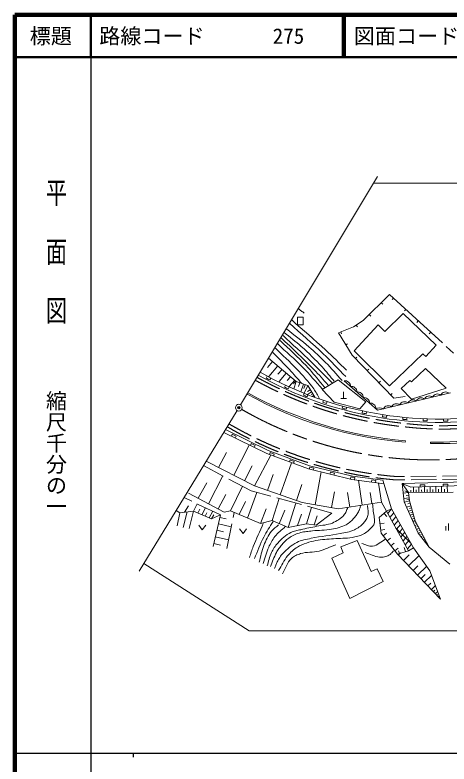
# Model space of a CAD drawing. Units: millimetres, scale not verified. Extents: x 40000 to 680000, y 20000 to 380000.
# Drawn here: x 40000 to 142970, y 202409 to 380000 of the extents above; entities that cross this region are included whole.
import ezdxf
from ezdxf.enums import TextEntityAlignment as Align

# ---------------------------------------------------------------- set-up
doc = ezdxf.new("R2010")
doc.units = ezdxf.units.MM
doc.header["$LTSCALE"] = 1000
doc.header["$PDMODE"] = 32
doc.header["$PDSIZE"] = 500
doc.linetypes.add('CHAIN', pattern=[18.5, 12, -1.5, 3.5, -1.5])
doc.linetypes.add('DASHED', pattern=[7.5, 6, -1.5])
for name, color, linetype, lineweight in [('M-BGD', 7, 'Continuous', 13), ('M-BGD-EXST', 7, 'Continuous', 13), ('M-BMK', 2, 'Continuous', 13), ('M-STR-HTXT', 7, 'Continuous', 13), ('M-TTL', 2, 'Continuous', 140), ('M-TTL-BAND', 7, 'Continuous', 25), ('M-TTL-LINE', 7, 'Continuous', 50)]:
    doc.layers.add(name, color=color, linetype=linetype, lineweight=lineweight)
doc.layers.add('M-OTRS', color=6, linetype='Continuous')
doc.layers.add('M-TTL-TXT', color=7, linetype='Continuous')
doc.styles.add('@ＭＳ ゴシック', font='')
doc.styles.add('ＭＳ ゴシック', font='')
doc.styles.get('@ＭＳ ゴシック').set_extended_font_data('@MS Gothic')
doc.styles.get('ＭＳ ゴシック').set_extended_font_data('MS Gothic')

msp = doc.modelspace()

# ---------------------------------------------------------------- hatches: boundary and pattern name
at = {"layer": 'M-BGD'}
h = msp.add_hatch(dxfattribs=at)
h.set_pattern_fill('USER', color=256, style=0, pattern_type=2)
h.set_pattern_definition([(50, (129324, 262904), (-766.04, 642.79), []), (315, (129324, 262904), (1767.77, 1767.77), [])])
h.paths.add_polyline_path([(129324, 262904), (128142, 262324), (133352, 252988), (134565, 253699)])

# ---------------------------------------------------------------- linework, layer by layer
for p, q in [((122636, 307577), (128874, 313727)), ((128874, 313727), (141407, 302238)), ((129786, 312891), (129448, 312523)), ((126907, 311788), (127258, 311432)), ((132123, 309230), (127713, 304965)), ((139909, 301702), (132123, 309230)), ((132735, 310188), (132397, 309820)), ((107056, 308382), (108345, 308382)), ((107056, 308382), (107056, 306553)), ((108345, 308382), (108345, 306553)), ((120315, 306068), (122636, 307577)), ((124058, 308979), (124410, 308623)), ((135683, 307485), (135345, 307117)), ((107056, 306553), (108345, 306553)), ((116717, 304675), (120315, 306068)), ((126132, 306547), (120503, 300396)), ((120957, 306485), (121230, 306066)), ((127713, 304965), (126132, 306547)), ((120025, 299308), (116717, 304675)), ((117299, 304901), (117480, 304434)), ((138632, 304782), (138294, 304414)), ((118488, 301801), (118914, 302063)), ((120503, 300396), (128859, 292069)), ((137491, 299047), (139909, 301702)), ((142307, 301397), (144062, 299816)), ((100165, 298661), (106708, 293081)), ((129860, 289182), (120025, 299308)), ((120771, 298539), (121130, 298888)), ((128859, 292069), (136751, 299627)), ((136751, 299627), (137491, 299047)), ((101090, 297872), (99885, 296458)), ((102345, 296802), (100205, 294291)), ((103347, 295947), (102385, 294818)), ((104349, 295092), (102640, 293088)), ((123558, 295670), (123917, 296018)), ((134053, 293027), (137404, 296160)), ((137404, 296160), (142263, 291518)), ((99834, 294359), (99600, 293917)), ((100461, 293466), (100691, 293910)), ((105351, 294238), (104605, 293362)), ((106353, 293383), (105076, 291885)), ((106560, 293207), (106098, 292577)), ((106708, 293081), (106119, 291370)), ((106708, 293081), (109449, 292138)), ((112858, 291192), (116674, 293527)), ((116674, 293527), (123231, 288276)), ((125987, 286277), (118066, 293241)), ((126345, 292801), (126704, 293149)), ((131601, 291474), (133704, 293360)), ((133704, 293360), (134053, 293027)), ((104166, 292210), (103956, 291756)), ((104841, 291354), (105046, 291810)), ((107563, 292787), (107254, 291887)), ((108419, 292493), (107788, 290657)), ((108847, 292345), (108496, 291460)), ((109449, 292138), (108612, 290321)), ((109449, 292138), (111110, 289361)), ((134096, 288892), (131601, 291474)), ((142263, 291518), (134096, 288892)), ((108610, 290306), (108426, 289841)), ((109332, 289488), (109511, 289955)), ((110347, 290636), (109358, 290045)), ((110052, 291131), (109365, 290720)), ((110604, 290207), (110276, 290011)), ((110861, 289778), (110537, 289584)), ((115716, 288218), (112858, 291192)), ((117965, 290670), (117965, 289045)), ((143337, 290426), (125987, 286277)), ((129132, 289932), (129491, 290280)), ((132558, 289531), (129860, 289182)), ((113153, 288652), (112995, 288178)), ((113920, 287876), (114072, 288352)), ((121824, 286593), (115716, 288218)), ((117315, 289045), (118615, 289045)), ((123231, 288276), (121824, 286593)), ((117781, 287254), (117650, 286771)), ((118590, 286521), (118716, 287005)), ((122480, 286114), (122376, 285625)), ((123328, 285428), (123427, 285918)), ((127235, 285238), (127158, 284744)), ((128120, 284600), (128191, 285095)), ((132031, 284628), (131981, 284130)), ((132950, 284040), (132994, 284538)), ((136853, 284285), (136832, 283786)), ((137804, 283749), (137820, 284249)), ((141688, 284211), (141694, 283711)), ((142666, 283729), (142655, 284229)), ((89534, 281040), (99735, 275999)), ((99735, 275999), (89534, 281040)), ((89951, 281726), (100052, 276735)), ((91557, 280598), (91336, 280150)), ((92458, 280153), (91557, 280598)), ((92237, 279704), (92458, 280153)), ((132596, 278698), (132624, 279046)), ((91904, 270862), (95595, 278045)), ((96063, 278372), (95841, 277923)), ((96964, 277926), (96063, 278372)), ((96743, 277478), (96964, 277926)), ((138598, 278735), (138592, 278386)), ((88312, 272708), (90143, 276271)), ((96796, 268348), (100670, 275656)), ((99735, 275999), (109608, 272370)), ((109608, 272370), (99735, 275999)), ((100052, 276735), (109840, 273137)), ((100548, 276233), (100376, 275764)), ((101492, 275886), (100548, 276233)), ((101319, 275417), (101492, 275886)), ((85379, 274215), (96796, 268348)), ((102950, 266223), (105583, 273849)), ((105265, 274499), (105093, 274030)), ((106209, 274152), (105265, 274499)), ((106036, 273683), (106209, 274152)), ((94434, 269561), (96253, 273100)), ((109608, 272370), (119887, 269901)), ((119887, 269901), (109608, 272370)), ((109934, 272805), (109817, 272319)), ((109840, 273137), (120035, 270689)), ((110911, 272571), (109934, 272805)), ((110794, 272085), (110911, 272571)), ((85887, 264113), (89330, 270727)), ((99932, 267265), (101239, 271052)), ((111241, 263879), (112620, 271646)), ((114821, 271632), (114704, 271146)), ((115798, 271397), (114821, 271632)), ((115681, 270911), (115798, 271397)), ((119707, 270459), (119591, 269973)), ((119979, 270393), (119707, 270459)), ((120648, 270302), (119979, 270393)), ((120035, 270689), (127302, 269698)), ((120581, 269807), (120648, 270302)), ((85529, 269045), (83431, 265405)), ((91162, 262410), (93993, 268257)), ((96796, 268348), (108149, 264428)), ((106763, 264907), (108066, 268682)), ((119887, 269901), (127552, 268856)), ((127552, 268856), (119887, 269901)), ((122387, 263792), (121488, 269683)), ((124632, 269759), (124565, 269264)), ((125628, 269623), (124632, 269759)), ((125560, 269128), (125628, 269623)), ((126935, 264486), (126241, 269035)), ((127302, 269698), (129324, 262904)), ((147007, 269335), (131821, 268929)), ((131821, 268929), (132343, 264544)), ((131821, 268929), (133940, 268029)), ((133360, 266751), (131821, 268929)), ((133940, 268029), (146803, 268406)), ((146803, 268406), (133940, 268029)), ((137211, 268625), (136116, 268593)), ((136116, 268593), (136130, 268093)), ((137225, 268125), (137211, 268625)), ((139828, 266839), (139809, 268201)), ((141189, 266858), (141170, 268241)), ((142686, 268785), (141591, 268753)), ((141591, 268753), (141605, 268254)), ((142572, 266877), (142553, 268281)), ((142700, 268286), (142686, 268785)), ((81174, 266591), (89624, 262149)), ((95183, 260736), (97414, 266795)), ((115125, 263190), (115793, 266957)), ((119441, 263343), (118913, 266802)), ((124661, 264139), (124263, 266749)), ((133360, 266751), (132096, 266617)), ((133360, 266751), (132461, 267148)), ((133360, 266751), (143987, 266896)), ((133563, 264835), (133360, 266751)), ((133890, 266758), (133882, 267321)), ((134529, 266767), (134511, 268045)), ((135178, 266776), (135169, 267420)), ((135828, 266785), (135810, 268083)), ((136487, 266794), (136478, 267448)), ((137147, 266803), (137129, 268122)), ((137817, 266812), (137808, 267477)), ((138487, 266821), (138469, 268161)), ((139158, 266830), (139148, 267506)), ((140509, 266849), (140499, 267535)), ((141881, 266867), (141871, 267564)), ((88223, 262885), (90030, 266344)), ((94705, 264631), (93215, 261556)), ((100977, 260116), (102665, 265353)), ((133494, 265488), (132247, 265355)), ((133563, 264835), (132370, 264483)), ((133427, 266119), (132799, 266053)), ((132966, 265069), (133530, 265147)), ((134957, 260102), (133563, 264835)), ((98276, 259448), (99554, 262918)), ((104839, 258461), (106662, 264255)), ((108149, 264428), (116656, 262918)), ((109165, 259390), (110356, 263240)), ((116656, 262918), (126935, 264486)), ((126935, 264486), (133352, 252988)), ((129324, 262904), (128142, 262324)), ((129324, 262904), (134565, 253699)), ((132343, 264544), (135624, 257169)), ((133914, 263642), (132880, 263338)), ((133738, 264238), (133182, 264074)), ((134066, 263125), (133584, 262983)), ((78239, 262483), (79134, 261945)), ((79134, 261945), (78459, 258875)), ((79134, 261945), (82314, 262352)), ((80832, 262163), (79867, 258447)), ((81355, 258243), (82314, 262352)), ((82314, 262352), (86655, 260508)), ((86655, 260508), (88745, 261466)), ((88745, 261466), (86989, 253990)), ((89624, 262149), (91162, 262410)), ((91162, 262410), (98276, 259448)), ((103997, 262570), (102672, 259390)), ((108004, 261670), (107002, 258926)), ((110970, 259120), (111691, 261234)), ((111488, 259042), (115176, 261916)), ((126384, 260828), (128142, 262324)), ((127567, 261834), (128215, 261073)), ((134218, 262608), (133322, 262344)), ((134501, 261649), (133732, 261423)), ((134360, 262129), (133943, 262006)), ((134642, 261169), (134290, 261065)), ((98276, 259448), (100977, 260116)), ((100977, 260116), (104839, 258461)), ((104839, 258461), (109165, 259390)), ((109165, 259390), (111488, 259042)), ((126848, 257169), (126384, 260828)), ((126416, 260855), (126468, 260795)), ((126568, 259372), (127561, 259498)), ((134783, 260690), (134142, 260501)), ((134957, 260102), (134441, 259828)), ((134925, 260210), (134636, 260125)), ((135191, 259660), (134918, 259515)), ((138267, 253859), (134957, 260102)), ((142847, 257794), (142847, 259419)), ((83612, 259057), (84441, 257952)), ((84441, 257952), (85269, 259057)), ((93296, 258171), (94124, 257067)), ((94124, 257067), (94953, 258171)), ((126759, 257873), (127751, 257999)), ((135425, 259218), (134849, 258913)), ((135894, 258335), (135256, 257997)), ((135659, 258776), (135356, 258616)), ((136128, 257893), (135794, 257716)), ((142197, 258769), (142197, 257794)), ((130710, 252146), (126848, 257169)), ((127336, 256534), (128129, 257143)), ((128257, 255336), (129050, 255946)), ((135624, 257169), (138267, 253859)), ((136362, 257451), (135685, 257093)), ((136596, 257009), (136300, 256852)), ((136830, 256568), (136320, 256297)), ((137065, 256126), (136851, 256013)), ((117295, 253888), (121186, 255398)), ((121186, 255398), (124467, 248023)), ((129178, 254139), (129971, 254748)), ((137299, 255684), (136955, 255502)), ((137533, 255242), (137403, 255173)), ((137767, 254801), (137590, 254707)), ((138002, 254359), (137954, 254334)), ((115147, 251246), (117876, 252465)), ((117876, 252465), (117295, 253888)), ((130099, 252941), (130891, 253551)), ((133352, 252988), (130710, 252146)), ((130928, 251920), (131473, 252447)), ((131193, 252300), (130974, 252988)), ((132633, 252758), (132329, 253711)), ((134565, 253699), (133352, 252988)), ((134565, 253699), (138455, 248182)), ((138236, 253917), (138225, 253911)), ((138267, 253859), (143161, 249777)), ((119415, 241664), (115147, 251246)), ((140953, 241533), (130710, 252146)), ((132149, 250654), (133516, 251973)), ((133371, 249388), (135904, 251832)), ((124467, 248023), (125919, 248719)), ((125919, 248719), (127371, 245700)), ((134426, 248296), (135605, 249434)), ((135480, 247203), (137666, 249312)), ((136307, 246347), (137331, 247336)), ((137133, 245490), (138846, 247143)), ((138455, 248182), (140953, 241533)), ((127371, 245700), (119415, 241664)), ((137960, 244634), (138631, 245282)), ((138786, 243778), (139757, 244715)), ((139255, 243292), (139635, 243660)), ((139724, 242806), (140275, 243338)), ((140071, 242447), (140268, 242637)), ((140418, 242087), (140658, 242318)), ((140765, 241727), (140807, 241768))]:
    msp.add_line(p, q, dxfattribs=at)
at = {"layer": 'M-BGD', "linetype": 'DASHED'}
for p, q in [((96041, 267172), (84737, 273160)), ((147395, 270721), (130328, 270577)), ((147459, 269921), (130298, 269776)), ((115176, 261916), (96041, 267172)), ((88745, 261466), (80124, 265580)), ((80251, 262088), (81188, 263659)), ((82314, 262352), (83223, 264101)), ((84359, 261483), (85184, 263165)), ((83826, 262798), (83348, 261913)), ((85553, 261970), (85117, 261161)), ((86957, 262320), (86105, 260741)), ((86655, 260508), (87199, 261481)), ((90291, 253496), (91973, 262072)), ((88246, 259344), (91298, 258627)), ((88605, 260869), (90102, 260518)), ((87888, 257818), (89442, 257453)), ((87530, 256293), (90694, 255549)), ((87158, 254710), (88769, 254332))]:
    msp.add_line(p, q, dxfattribs=at)
at = {"layer": 'M-BGD'}
for centre, radius, start, end in [((140599, 371107), 86902, 240.75001, 279.00699), ((140599, 371107), 86902, 240.75001, 279.00699), ((140599, 371107), 87702, 240.73411, 279.00699), ((140599, 371107), 87402, 242.02524, 242.66286), ((118322, 292016), 1250, 355.56309, 101.79816), ((140599, 371107), 87402, 245.21332, 245.85094), ((119825, 290696), 1250, 355.56309, 101.79816), ((140151, 370864), 92475, 240.80533, 265.31353), ((140151, 370864), 92125, 240.81216, 265.31353), ((140599, 371107), 87402, 248.4014, 249.03902), ((121327, 289375), 1250, 355.56309, 101.79816), ((138280, 288445), 1250, 50.33108, 156.56615), ((140226, 288911), 1250, 50.33108, 156.56615), ((142171, 289376), 1250, 50.33108, 156.56615), ((140599, 371107), 87402, 251.58949, 252.2271), ((122830, 288054), 1250, 355.56309, 101.79816), ((124332, 286733), 1250, 355.56309, 101.79816), ((130497, 286584), 1250, 50.33108, 156.56615), ((132443, 287050), 1250, 50.33108, 156.56615), ((134389, 287515), 1250, 50.33108, 156.56615), ((136334, 287980), 1250, 50.33108, 156.56615), ((140599, 371107), 87402, 254.77757, 255.41519), ((126471, 284734), 2101, 63.62465, 115.12904), ((128552, 286119), 1250, 50.33108, 156.56615), ((140599, 371107), 87402, 257.96565, 258.60327), ((140599, 371107), 87402, 261.15373, 261.79135), ((140599, 371107), 87402, 264.34182, 264.97943), ((140599, 371107), 87402, 267.5299, 268.16751), ((140599, 371107), 87402, 270.71798, 271.3556), ((140077, 361349), 82976, 268.97405, 285.98229), ((140077, 361349), 82626, 268.97405, 285.98165)]:
    msp.add_arc(centre, radius, start, end, dxfattribs=at)
at = {"layer": 'M-BGD', "linetype": 'DASHED'}
for centre, radius, start, end in [((141733, 374506), 92626, 241.12382, 264.62402), ((141733, 374506), 91826, 241.14225, 264.62822), ((141507, 358381), 76561, 263.66228, 290.18864), ((141507, 358381), 75761, 263.65721, 290.18112), ((138125, 364222), 94770, 239.72535, 265.2626), ((138125, 364222), 93970, 239.72535, 265.24041)]:
    msp.add_arc(centre, radius, start, end, dxfattribs=at)
at = {"layer": 'M-BGD-EXST'}
for points in [[(107215, 310355), (107388, 310226), (107560, 310097), (107732, 309968), (107905, 309840), (108077, 309711), (108249, 309582), (108421, 309453), (108594, 309325)], [(105663, 307700), (106666, 306812), (107671, 305926), (108678, 305042), (109684, 304157), (110688, 303270), (111688, 302379), (112683, 301482), (113671, 300577), (114299, 299991), (114924, 299401), (115544, 298807), (116163, 298210), (116779, 297612), (117396, 297013), (118013, 296415), (118632, 295819)], [(104459, 305538), (105121, 305012), (105787, 304488), (106453, 303967), (107119, 303444), (107783, 302919), (108442, 302388), (109095, 301850), (109740, 301303), (110247, 300860), (110752, 300413), (111252, 299961), (111748, 299505), (112239, 299044), (112726, 298579), (113208, 298108), (113685, 297632), (114189, 297115), (114685, 296589), (115173, 296057), (115658, 295520), (116139, 294981), (116620, 294441), (117102, 293903), (117588, 293368)], [(118473, 294267), (117809, 294942), (117149, 295620), (116489, 296299), (115829, 296977), (115167, 297653), (114501, 298325), (113829, 298991), (113149, 299649), (112171, 300570), (111183, 301479), (110187, 302380), (109185, 303274), (108180, 304166), (107174, 305056), (106170, 305948), (105170, 306844)], [(103589, 304015), (104426, 303233), (105266, 302454), (106106, 301675), (106946, 300896), (107784, 300115), (108620, 299331), (109451, 298543), (110276, 297748), (110904, 297135), (111528, 296516), (112149, 295895), (112767, 295271), (113384, 294646), (114001, 294021), (114619, 293396), (115238, 292773)], [(115731, 293150), (115376, 293576), (115024, 294005), (114673, 294435), (114321, 294864), (113967, 295291), (113609, 295715), (113245, 296133), (112873, 296544), (112280, 297179), (111680, 297806), (111072, 298427), (110457, 299040), (109835, 299646), (109206, 300245), (108570, 300836), (107926, 301419), (107434, 301849), (106934, 302269), (106427, 302682), (105916, 303089), (105402, 303494), (104888, 303897), (104374, 304303), (103864, 304712)], [(112931, 291308), (112346, 291960), (111766, 292615), (111187, 293273), (110608, 293930), (110025, 294583), (109436, 295231), (108839, 295871), (108231, 296501), (107516, 297213), (106788, 297913), (106052, 298604), (105308, 299288), (104562, 299968), (103814, 300647), (103068, 301328), (102327, 302013)], [(102922, 302811), (103692, 302071), (104468, 301336), (105245, 300603), (106022, 299869), (106795, 299132), (107560, 298387), (108316, 297632), (109058, 296864), (109497, 296393), (109929, 295916), (110356, 295433), (110778, 294947), (111196, 294457), (111612, 293964), (112025, 293470), (112438, 292976), (112571, 292815), (112703, 292652), (112833, 292489), (112963, 292326), (113093, 292162), (113222, 291998), (113352, 291834), (113482, 291670)], [(114309, 292221), (113886, 292689), (113466, 293159), (113046, 293629), (112626, 294099), (112205, 294568), (111780, 295033), (111350, 295494), (110915, 295950), (109966, 296914), (109005, 297866), (108034, 298808), (107057, 299744), (106076, 300676), (105094, 301608), (104114, 302541), (103139, 303479)], [(112264, 289016), (112092, 289309), (111925, 289605), (111759, 289903), (111592, 290199), (111422, 290494), (111247, 290785), (111064, 291071), (110871, 291351), (110411, 291970), (109934, 292577), (109443, 293172), (108939, 293757), (108425, 294334), (107905, 294906), (107380, 295473), (106853, 296037), (106230, 296689), (105597, 297329), (104954, 297962), (104306, 298588), (103654, 299211), (103001, 299833), (102350, 300457), (101703, 301085)], [(101181, 299982), (101671, 299478), (102164, 298974), (102657, 298471), (103149, 297968), (103641, 297464), (104130, 296958), (104616, 296448), (105098, 295935), (105472, 295529), (105843, 295120), (106211, 294709), (106578, 294296), (106944, 293882), (107309, 293468), (107675, 293055), (108042, 292642)], [(118972, 263201), (118861, 262975), (118759, 262744), (118659, 262510), (118558, 262277), (118451, 262049), (118332, 261828), (118198, 261618), (118043, 261423), (117756, 261122), (117447, 260842), (117120, 260581), (116777, 260338), (116421, 260115), (116054, 259909), (115679, 259721), (115299, 259550), (114857, 259386), (114405, 259258), (113943, 259158), (113475, 259078), (113004, 259008), (112532, 258941), (112062, 258868), (111597, 258781), (111121, 258681), (110644, 258584), (110168, 258487), (109692, 258389), (109216, 258289), (108740, 258187), (108266, 258080), (107793, 257967), (107499, 257900), (107202, 257839), (106904, 257778), (106607, 257714), (106314, 257641), (106025, 257556), (105743, 257453), (105470, 257329), (105029, 257085), (104603, 256816), (104190, 256523), (103792, 256210), (103407, 255878), (103036, 255531), (102678, 255172), (102334, 254803), (102115, 254548), (101906, 254284), (101709, 254011), (101522, 253731), (101344, 253444), (101177, 253151), (101018, 252853), (100868, 252552), (100699, 252174), (100551, 251787), (100418, 251394), (100296, 250997), (100180, 250597), (100065, 250197), (99948, 249798), (99823, 249402)], [(100614, 249206), (100783, 249624), (100946, 250045), (101107, 250467), (101268, 250889), (101435, 251308), (101611, 251722), (101801, 252131), (102008, 252530), (102153, 252788), (102305, 253043), (102464, 253294), (102629, 253541), (102801, 253783), (102980, 254020), (103165, 254251), (103358, 254476), (103572, 254713), (103792, 254945), (104018, 255172), (104252, 255392), (104492, 255603), (104740, 255805), (104996, 255996), (105260, 256174), (105554, 256354), (105856, 256521), (106166, 256675), (106482, 256817), (106802, 256948), (107127, 257068), (107455, 257178), (107786, 257278), (108123, 257364), (108464, 257434), (108808, 257491), (109154, 257537), (109501, 257576), (109849, 257611), (110197, 257646), (110544, 257684), (111110, 257740), (111678, 257779), (112247, 257809), (112816, 257838), (113384, 257872), (113950, 257918), (114514, 257984), (115074, 258076), (115524, 258165), (115976, 258260), (116426, 258363), (116872, 258480), (117312, 258613), (117744, 258767), (118165, 258945), (118573, 259151), (118840, 259310), (119096, 259487), (119343, 259679), (119581, 259882), (119811, 260096), (120034, 260318), (120250, 260546), (120460, 260777), (120622, 260963), (120779, 261155), (120930, 261351), (121074, 261552), (121212, 261758), (121342, 261969), (121464, 262184), (121578, 262403), (121647, 262554), (121706, 262708), (121759, 262866), (121807, 263025), (121852, 263186), (121897, 263347), (121943, 263507), (121992, 263666)], [(123611, 263724), (123635, 263424), (123672, 263122), (123714, 262820), (123754, 262518), (123783, 262217), (123794, 261918), (123778, 261622), (123727, 261328), (123654, 261079), (123559, 260836), (123446, 260599), (123316, 260370), (123172, 260148), (123017, 259933), (122852, 259727), (122681, 259528), (122450, 259282), (122205, 259048), (121948, 258825), (121680, 258616), (121402, 258420), (121115, 258237), (120820, 258069), (120518, 257917), (120120, 257747), (119710, 257606), (119292, 257489), (118867, 257390), (118438, 257304), (118008, 257224), (117577, 257145), (117150, 257060), (116294, 256896), (115434, 256754), (114571, 256628), (113706, 256507), (112842, 256385), (111980, 256254), (111122, 256104), (110268, 255928), (109832, 255832), (109393, 255740), (108954, 255644), (108517, 255540), (108085, 255423), (107660, 255287), (107245, 255128), (106842, 254940), (106386, 254689), (105944, 254412), (105515, 254112), (105100, 253792), (104698, 253454), (104310, 253100), (103936, 252734), (103576, 252356), (103376, 252130), (103187, 251894), (103007, 251650), (102837, 251400), (102674, 251144), (102519, 250883), (102369, 250619), (102225, 250353), (102128, 250157), (102038, 249957), (101956, 249754), (101878, 249549), (101802, 249343), (101728, 249137), (101651, 248931), (101572, 248727)], [(102545, 248306), (102805, 248740), (103057, 249182), (103304, 249625), (103554, 250068), (103811, 250505), (104080, 250933), (104368, 251348), (104679, 251746), (104936, 252046), (105201, 252339), (105477, 252625), (105762, 252899), (106058, 253162), (106366, 253409), (106685, 253640), (107016, 253852), (107524, 254132), (108047, 254381), (108585, 254602), (109133, 254799), (109691, 254975), (110254, 255132), (110820, 255274), (111386, 255405), (111905, 255506), (112427, 255581), (112953, 255637), (113481, 255678), (114010, 255711), (114540, 255741), (115069, 255772), (115597, 255812), (116145, 255850), (116695, 255877), (117245, 255899), (117796, 255920), (118345, 255948), (118893, 255989), (119439, 256048), (119981, 256131), (120321, 256193), (120661, 256260), (121000, 256333), (121336, 256417), (121668, 256513), (121995, 256623), (122314, 256752), (122623, 256900), (122906, 257061), (123179, 257238), (123443, 257430), (123697, 257635), (123944, 257851), (124183, 258075), (124415, 258306), (124641, 258541), (124730, 258634), (124820, 258729), (124908, 258825), (124992, 258925), (125070, 259028), (125138, 259136), (125195, 259249), (125237, 259368), (125305, 259729), (125321, 260095), (125297, 260465), (125244, 260837), (125174, 261211), (125101, 261585), (125035, 261959), (124990, 262330), (124972, 262541), (124954, 262751), (124936, 262962), (124918, 263172), (124899, 263383), (124881, 263593), (124863, 263804), (124845, 264014)], [(98908, 259463), (98610, 258780), (98308, 258098), (98004, 257417), (97702, 256736), (97402, 256053), (97107, 255368), (96820, 254681), (96541, 253990), (96417, 253666), (96297, 253341), (96180, 253014), (96066, 252687), (95953, 252359), (95841, 252031), (95727, 251703), (95612, 251376)], [(96832, 251129), (97099, 251769), (97360, 252411), (97617, 253055), (97877, 253698), (98141, 254339), (98416, 254975), (98704, 255604), (99010, 256225), (99260, 256695), (99524, 257157), (99799, 257613), (100080, 258066), (100366, 258516), (100652, 258965), (100937, 259416), (101216, 259869)], [(102537, 259129), (102321, 258940), (102099, 258757), (101875, 258576), (101652, 258393), (101433, 258207), (101223, 258013), (101023, 257808), (100839, 257590), (100558, 257206), (100297, 256806), (100056, 256394), (99831, 255972), (99621, 255541), (99422, 255105), (99234, 254664), (99053, 254222), (98872, 253736), (98712, 253244), (98568, 252745), (98435, 252243), (98309, 251739), (98184, 251234), (98057, 250730), (97921, 250229)], [(98879, 249982), (99037, 250462), (99188, 250944), (99336, 251428), (99485, 251910), (99641, 252391), (99806, 252867), (99986, 253338), (100186, 253801), (100341, 254133), (100504, 254462), (100673, 254788), (100852, 255109), (101039, 255425), (101237, 255734), (101446, 256035), (101666, 256327), (101941, 256653), (102234, 256963), (102541, 257261), (102857, 257550), (103178, 257834), (103501, 258117), (103821, 258402), (104134, 258693)], [(116105, 254374), (115611, 254185), (115120, 253987), (114630, 253786), (114140, 253587), (113647, 253394), (113151, 253213), (112650, 253050), (112141, 252908), (111602, 252797), (111054, 252724), (110502, 252674), (109947, 252635), (109394, 252591), (108845, 252530), (108303, 252437), (107771, 252298), (107475, 252201), (107178, 252096), (106884, 251981), (106596, 251853), (106318, 251709), (106051, 251549), (105799, 251368), (105565, 251166), (105212, 250780), (104908, 250356), (104641, 249903), (104400, 249430), (104174, 248945), (103952, 248457), (103722, 247975), (103474, 247507)], [(122246, 254679), (122568, 254590), (122890, 254482), (123211, 254366), (123532, 254255), (123854, 254158), (124177, 254087), (124503, 254054), (124830, 254069), (125252, 254161), (125654, 254314), (126041, 254514), (126417, 254747), (126788, 254998), (127157, 255254), (127529, 255501), (127908, 255724)], [(129781, 252922), (129652, 252789), (129528, 252649), (129405, 252506), (129282, 252365), (129155, 252228), (129021, 252102), (128877, 251988), (128721, 251892), (128466, 251770), (128202, 251667), (127929, 251583), (127650, 251518), (127367, 251472), (127082, 251443), (126797, 251434), (126514, 251442), (126067, 251496), (125629, 251598), (125198, 251736), (124771, 251899), (124348, 252077), (123925, 252258), (123501, 252432), (123073, 252589)]]:
    msp.add_lwpolyline(points, dxfattribs=at)
at = {"layer": 'M-BMK'}
msp.add_circle((93097, 286894), 800, dxfattribs=at)
at = {"layer": 'M-BMK', "linetype": 'CHAIN'}
msp.add_arc((138525, 364060), 89545, 240.02643, 280.71032, dxfattribs=at)
at = {"layer": 'M-OTRS'}
msp.add_point((93097, 286894), dxfattribs=at)
at = {"layer": 'M-STR-HTXT'}
for p, q in [((93509, 287580), (126006, 341683)), ((125089, 340156), (179640, 340156)), ((92681, 286211), (69501, 248128)), ((95540, 233954), (70590, 249917)), ((217162, 233954), (95540, 233954))]:
    msp.add_line(p, q, dxfattribs=at)
at = {"layer": 'M-TTL'}
for p, q in [((680000, 380000), (40000, 380000)), ((40000, 380000), (40000, 20000))]:
    msp.add_line(p, q, dxfattribs=at)
at = {"layer": 'M-TTL-BAND'}
for p, q in [((58000, 370000), (58000, 20000)), ((40000, 205000), (579000, 205000)), ((68000, 205000), (68000, 204000))]:
    msp.add_line(p, q, dxfattribs=at)
at = {"layer": 'M-TTL-LINE'}
for p, q in [((58000, 380000), (58000, 370000)), ((117750, 380000), (117750, 370000)), ((118250, 380000), (118250, 370000)), ((40000, 370000), (680000, 370000))]:
    msp.add_line(p, q, dxfattribs=at)

# ---------------------------------------------------------------- texts
at = {"layer": 'M-TTL-BAND', "style": '@ＭＳ ゴシック', "width": 1.4}
msp.add_text('平  面  図', height=3666, rotation=270, dxfattribs=at).set_placement((49777, 306475), align=Align.MIDDLE_RIGHT)
at = {"layer": 'M-TTL-BAND', "style": '@ＭＳ ゴシック'}
msp.add_text('縮尺千分の一', height=3666, rotation=270, dxfattribs=at).set_placement((49777, 261030), align=Align.MIDDLE_RIGHT)
at = {"layer": 'M-TTL-TXT', "style": 'ＭＳ ゴシック'}
msp.add_text('標題', height=3666, dxfattribs=at).set_placement((48500, 375000), align=Align.MIDDLE_CENTER)
for s, p in [('路線コード', (60000, 375000)), ('275', (101142, 375000)), ('275', (101142, 375000)), ('図面コード', (120380, 375000))]:
    msp.add_text(s, height=3666, dxfattribs=at).set_placement(p, align=Align.MIDDLE_LEFT)

doc.saveas('drawing.dxf')
